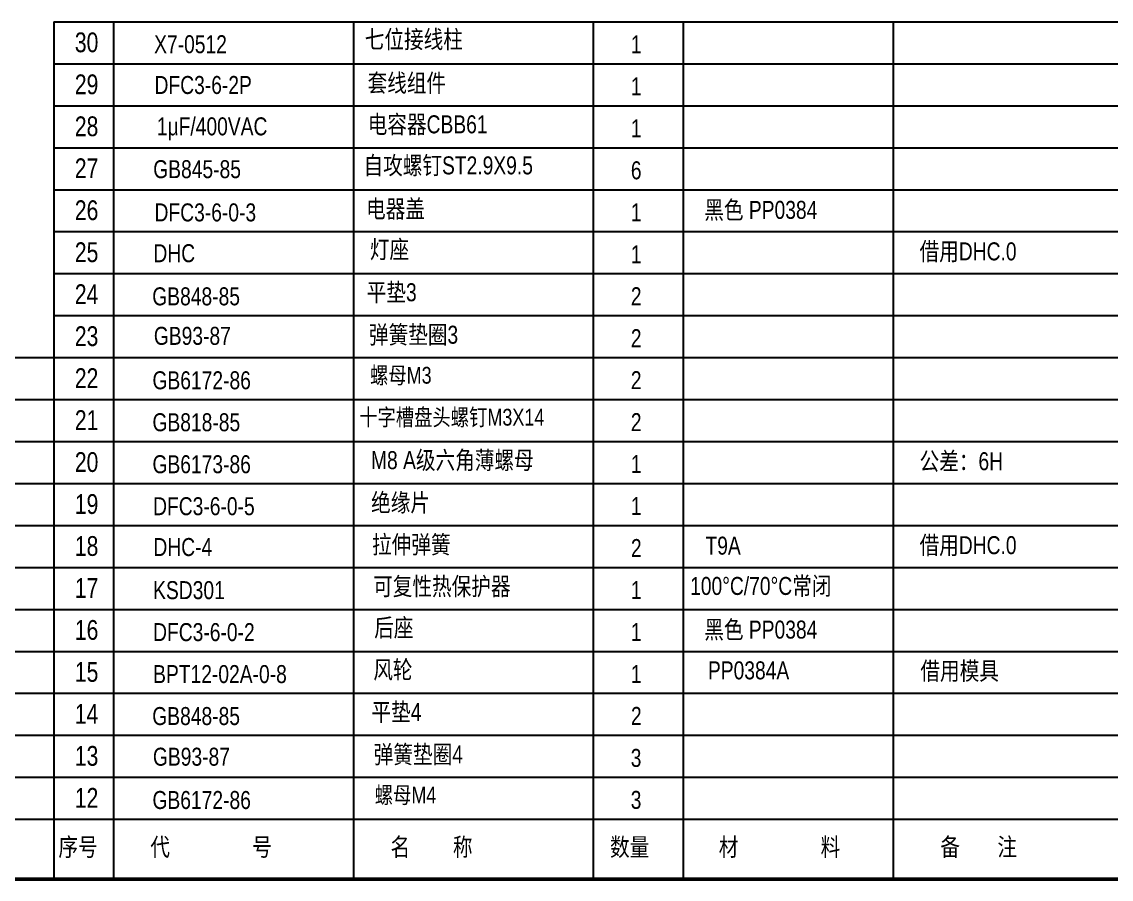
# Model space of a CAD drawing. Extents: x 2851 to 5144, y -2460 to -454.
# Drawn here: x 3060 to 3241.8, y -862.2 to -719.2 of the extents above; entities that cross this region are included whole.
import ezdxf

# ---------------------------------------------------------------- set-up
doc = ezdxf.new("R2010")
doc.units = 0
doc.header["$LTSCALE"] = 1.21
doc.header["$MEASUREMENT"] = 0
doc.linetypes.add('0', pattern=[0])
doc.layers.get('0').update_dxf_attribs({"linetype": 'CONTINUOUS', "lineweight": 30})
doc.styles.get("Standard").update_dxf_attribs({"font": 'txt.shx', "width": 0.8, "height": 3})

msp = doc.modelspace()

# ---------------------------------------------------------------- linework, layer by layer
for p, q in [((3065.41, -719.18), (3245.41, -719.18)), ((3075.41, -862.18), (3075.41, -719.18)), ((3115.41, -862.18), (3115.41, -719.18)), ((3155.42, -862.18), (3155.42, -719.18)), ((3170.42, -862.18), (3170.42, -719.18)), ((3205.42, -862.18), (3205.42, -719.18)), ((3065.41, -726.18), (3245.41, -726.18)), ((3065.41, -733.18), (3245.41, -733.18)), ((3065.41, -740.18), (3245.41, -740.18)), ((3065.41, -747.18), (3245.41, -747.18)), ((3065.41, -754.18), (3245.41, -754.18)), ((3065.41, -761.18), (3245.41, -761.18)), ((3065.41, -768.18), (3245.41, -768.18)), ((2885.41, -775.18), (3065.41, -775.18)), ((3065.41, -775.18), (3245.41, -775.18)), ((2885.41, -782.18), (3065.41, -782.18)), ((3065.41, -782.18), (3245.41, -782.18)), ((2885.41, -789.18), (3065.41, -789.18)), ((3065.41, -789.18), (3245.41, -789.18)), ((3065.41, -789.18), (3245.41, -789.18)), ((2885.41, -796.18), (3065.41, -796.18)), ((3065.41, -796.18), (3245.41, -796.18)), ((2885.41, -803.18), (3065.41, -803.18)), ((3065.41, -803.18), (3245.41, -803.18)), ((2885.41, -810.18), (3065.41, -810.18)), ((3065.41, -810.18), (3245.41, -810.18)), ((2885.41, -817.18), (3065.41, -817.18)), ((3065.41, -817.18), (3245.41, -817.18)), ((2885.41, -824.18), (3065.41, -824.18)), ((3065.41, -824.18), (3245.41, -824.18)), ((2885.41, -831.18), (3065.41, -831.18)), ((3065.41, -831.18), (3245.41, -831.18)), ((2885.41, -838.18), (3065.41, -838.18)), ((3065.41, -838.18), (3245.41, -838.18)), ((2885.41, -845.18), (3065.41, -845.18)), ((3065.41, -845.18), (3245.41, -845.18)), ((2885.41, -852.18), (3065.41, -852.18)), ((3065.41, -852.18), (3245.41, -852.18))]:
    msp.add_line(p, q)
at = {"linetype": '0'}
msp.add_line((3065.41, -719.18), (3065.41, -862.18), dxfattribs=at)
at = {"linetype": '0', "lineweight": 53}
msp.add_line((2850.91, -862.18), (3425.41, -862.18), dxfattribs=at)

# ---------------------------------------------------------------- texts
at = {"attachment_point": 1}
for s, insert, char_height, width in [('{\\fￋￎￌ￥|b0|i0|c134|p2;30}', (3068.89, -720.96), 3.3, 39), ('{\\fￋￎￌ￥|b0|i0|c134|p2;X7-0512}', (3082.12, -721.42), 3, 39), ('{\\fￋￎￌ￥|b0|i0|c134|p2;七位接线柱}', (3117.25, -720.6), 3, 39), ('\\fￋￎￌ￥|b0|i0|c134|p2;1', (3161.63, -721.45), 3, 39), ('{\\fￋￎￌ￥|b0|i0|c134|p2;29}', (3068.89, -727.96), 3.3, 39), ('{\\fￋￎￌ￥|b0|i0|c134|p2;DFC3-6-2P}', (3082.19, -728.22), 3, 39), ('\\fￋￎￌ￥|b0|i0|c134|p2;套线组件', (3117.72, -727.88), 3, 39), ('\\fￋￎￌ￥|b0|i0|c134|p2;1', (3161.63, -728.45), 3, 39), ('{\\fￋￎￌ￥|b0|i0|c134|p2;28}', (3068.89, -734.96), 3.3, 39), ('{\\fￋￎￌ￥|b0|i0|c134|p2;1μF/400VAC}', (3082.57, -735.12), 3, 39), ('{\\fￋￎￌ￥|b0|i0|c134|p2;电容器CBB61}', (3117.74, -734.78), 3, 39), ('{\\fￋￎￌ￥|b0|i0|c134|p2;1}', (3161.63, -735.45), 3, 39), ('{\\fￋￎￌ￥|b0|i0|c134|p2;自攻螺钉ST2.9X9.5}', (3117.04, -741.63), 3, 39), ('{\\fￋￎￌ￥|b0|i0|c134|p2;27}', (3068.89, -741.96), 3.3, 39), ('\\fￋￎￌ￥|b0|i0|c134|p2;GB845-85', (3081.97, -742.26), 3, 39), ('{\\fￋￎￌ￥|b0|i0|c134|p2;6}', (3161.63, -742.45), 3, 39), ('{\\fￋￎￌ￥|b0|i0|c134|p2;电器盖}', (3117.47, -748.87), 3, 42), ('{\\fￋￎￌ￥|b0|i0|c134|p2;黑色 PP0384}', (3173.88, -749.05), 3, 45.045), ('{\\fￋￎￌ￥|b0|i0|c134|p2;26}', (3068.89, -748.96), 3.3, 39), ('{\\fￋￎￌ￥|b0|i0|c134|p2;DFC3-6-0-3}', (3082.19, -749.47), 3, 39), ('{\\fￋￎￌ￥|b0|i0|c134|p2;1}', (3161.63, -749.45), 3, 39), ('{\\fￋￎￌ￥|b0|i0|c134|p2;25}', (3068.89, -755.96), 3.3, 39), ('{\\fￋￎￌ￥|b0|i0|c134|p2;灯座}', (3118.1, -755.63), 3, 39), ('\\fￋￎￌ￥|b0|i0|c134|p2;借用DHC.0', (3209.79, -755.97), 3, 46.8), ('{\\fￋￎￌ￥|b0|i0|c134|p2;DHC}', (3082, -756.28), 3, 46.8), ('{\\fￋￎￌ￥|b0|i0|c134|p2;1}', (3161.63, -756.45), 3, 39), ('{\\fￋￎￌ￥|b0|i0|c134|p2;24}', (3068.89, -762.96), 3.3, 39), ('{\\fￋￎￌ￥|b0|i0|c134|p2;平垫3}', (3117.58, -762.79), 3, 39), ('\\fￋￎￌ￥|b0|i0|c134|p2;GB848-85', (3081.81, -763.47), 3, 42), ('{\\fￋￎￌ￥|b0|i0|c134|p2;2}', (3161.63, -763.45), 3, 39), ('{\\fￋￎￌ￥|b0|i0|c134|p2;23}', (3068.89, -769.96), 3.3, 39), ('{\\fￋￎￌ￥|b0|i0|c134|p2;GB93-87}', (3082.07, -770.06), 3, 42), ('{\\fￋￎￌ￥|b0|i0|c134|p2;弹簧垫圈3}', (3117.95, -769.87), 3, 39), ('{\\fￋￎￌ￥|b0|i0|c134|p2;2}', (3161.63, -770.45), 3, 39), ('{\\fￋￎￌ￥|b0|i0|c134|p2;22}', (3068.89, -776.96), 3.3, 39), ('{\\fￋￎￌ￥|b0|i0|c134|p2;GB6172-86}', (3081.84, -777.47), 3, 39), ('{\\fￋￎￌ￥|b0|i0|c134|p2;螺母M3}', (3118.13, -776.73), 2.8, 54.3), ('{\\fￋￎￌ￥|b0|i0|c134|p2;2}', (3161.63, -777.45), 3, 39), ('{\\fￋￎￌ￥|b0|i0|c134|p2;21}', (3068.89, -783.96), 3.3, 39), ('\\fￋￎￌ￥|b0|i0|c134|p2;GB818-85', (3081.84, -784.47), 3, 39), ('{\\fￋￎￌ￥|b0|i0|c134|p2;十字槽盘头螺钉M3X14}', (3116.32, -783.73), 2.8, 54.3), ('{\\fￋￎￌ￥|b0|i0|c134|p2;2}', (3161.63, -784.45), 3, 39), ('{\\fￋￎￌ￥|b0|i0|c134|p2;M8 A级六角薄螺母}', (3118.29, -790.79), 3, 39), ('{\\fￋￎￌ￥|b0|i0|c134|p2;20}', (3068.89, -790.96), 3.3, 39), ('{\\fￋￎￌ￥|b0|i0|c134|p2;GB6173-86}', (3081.84, -791.47), 3, 39), ('{\\fￋￎￌ￥|b0|i0|c134|p2;1}', (3161.63, -791.45), 3, 39), ('{\\fￋￎￌ￥|b0|i0|c134|p2;公差：6H}', (3209.79, -790.97), 3, 46.8), ('{\\fￋￎￌ￥|b0|i0|c134|p2;绝缘片}', (3118.31, -797.87), 3, 39), ('{\\fￋￎￌ￥|b0|i0|c134|p2;19}', (3068.89, -797.96), 3.3, 39), ('{\\fￋￎￌ￥|b0|i0|c134|p2;DFC3-6-0-5}', (3081.95, -798.47), 3, 39), ('{\\fￋￎￌ￥|b0|i0|c134|p2;1}', (3161.63, -798.45), 3, 39), ('{\\fￋￎￌ￥|b0|i0|c134|p2;18}', (3068.89, -804.96), 3.3, 39), ('{\\fￋￎￌ￥|b0|i0|c134|p2;拉伸弹簧}', (3118.47, -804.87), 3, 39), ('\\fￋￎￌ￥|b0|i0|c134|p2;借用DHC.0', (3209.79, -804.97), 3, 46.8), ('\\fￋￎￌ￥|b0|i0|c134|p2;DHC-4', (3082, -805.28), 3, 46.8), ('{\\fￋￎￌ￥|b0|i0|c134|p2;2}', (3161.65, -805.45), 3, 39), ('\\fￋￎￌ￥|b0|i0|c134|p2;T9A', (3174.08, -805.05), 3, 46.8), ('{\\fￋￎￌ￥|b0|i0|c134|p2;17}', (3068.89, -811.96), 3.3, 39), ('\\fￋￎￌ￥|b0|i0|c134|p2;可复性热保护器', (3118.65, -811.83), 3, 45.045), ('{\\fￋￎￌ￥|b0|i0|c134|p2;100%%dC/70%%dC常闭}', (3171.52, -811.77), 3, 45), ('{\\fￋￎￌ￥|b0|i0|c134|p2;KSD301}', (3081.95, -812.47), 3, 39), ('{\\fￋￎￌ￥|b0|i0|c134|p2;1}', (3161.63, -812.45), 3, 39), ('{\\fￋￎￌ￥|b0|i0|c134|p2;16}', (3068.89, -818.96), 3.3, 39), ('{\\fￋￎￌ￥|b0|i0|c134|p2;DFC3-6-0-2}', (3081.95, -819.47), 3, 39), ('{\\fￋￎￌ￥|b0|i0|c134|p2;后座}', (3118.82, -818.73), 3, 54.3), ('{\\fￋￎￌ￥|b0|i0|c134|p2;1}', (3161.63, -819.45), 3, 39), ('{\\fￋￎￌ￥|b0|i0|c134|p2;黑色 PP0384}', (3173.88, -819.05), 3, 45.045), ('{\\fￋￎￌ￥|b0|i0|c134|p2;15}', (3068.89, -825.96), 3.3, 39), ('{\\fￋￎￌ￥|b0|i0|c134|p2;BPT12-02A-0-8}', (3081.95, -826.47), 3, 39), ('{\\fￋￎￌ￥|b0|i0|c134|p2;风轮}', (3118.67, -825.73), 3, 54.3), ('{\\fￋￎￌ￥|b0|i0|c134|p2;1}', (3161.63, -826.45), 3, 39), ('{\\fￋￎￌ￥|b0|i0|c134|p2;PP0384A}', (3174.49, -825.85), 3, 45.045), ('{\\fￋￎￌ￥|b0|i0|c134|p2;借用模具}', (3209.93, -825.94), 3, 46.8), ('{\\fￋￎￌ￥|b0|i0|c134|p2;14}', (3068.89, -832.96), 3.3, 39), ('\\fￋￎￌ￥|b0|i0|c134|p2;GB848-85', (3081.81, -833.47), 3, 42), ('{\\fￋￎￌ￥|b0|i0|c134|p2;平垫4}', (3118.37, -832.79), 3, 39), ('{\\fￋￎￌ￥|b0|i0|c134|p2;2}', (3161.65, -833.45), 3, 39), ('{\\fￋￎￌ￥|b0|i0|c134|p2;弹簧垫圈4}', (3118.74, -839.87), 3, 39), ('\\fￋￎￌ￥|b0|i0|c134|p2;13', (3068.89, -839.96), 3.3, 39), ('{\\fￋￎￌ￥|b0|i0|c134|p2;GB93-87}', (3081.92, -840.25), 3, 42), ('{\\fￋￎￌ￥|b0|i0|c134|p2;3}', (3161.61, -840.45), 3, 39), ('{\\fￋￎￌ￥|b0|i0|c134|p2;螺母M4}', (3118.92, -846.73), 2.8, 54.3), ('\\fￋￎￌ￥|b0|i0|c134|p2;12', (3068.89, -846.96), 3.3, 39), ('{\\fￋￎￌ￥|b0|i0|c134|p2;GB6172-86}', (3081.84, -847.47), 3, 39), ('{\\fￋￎￌ￥|b0|i0|c134|p2;3}', (3161.61, -847.45), 3, 39), ('\\fISOCP|b0|i0|c134|p2;序号', (3066.16, -855.31), 3, 8), ('\\fￋￎￌ￥|b0|i0|c134|p2;代\\Fisocp.shx;          \\fￋￎￌ￥|b0|i0|c134|p2;号', (3081.48, -855.3), 3, 42), ('\\fￋￎￌ￥|b0|i0|c134|p2;名        称', (3121.54, -855.3), 3, 39), ('{\\fISOCP|b0|i0|c134|p2;数量}', (3158.16, -855.31), 3, 10), ('{\\fￋￎￌ￥|b0|i0|c134|p2;材\\Fisocp.shx;          \\fￋￎￌ￥|b0|i0|c134|p2;料}', (3176.29, -855.3), 3, 42), ('{\\fￋￎￌ￥|b0|i0|c134|p2;备       注        }', (3213.25, -855.3), 3, 39)]:
    msp.add_mtext(s, dxfattribs=dict(at, insert=insert, char_height=char_height, width=width))

doc.saveas('drawing.dxf')
